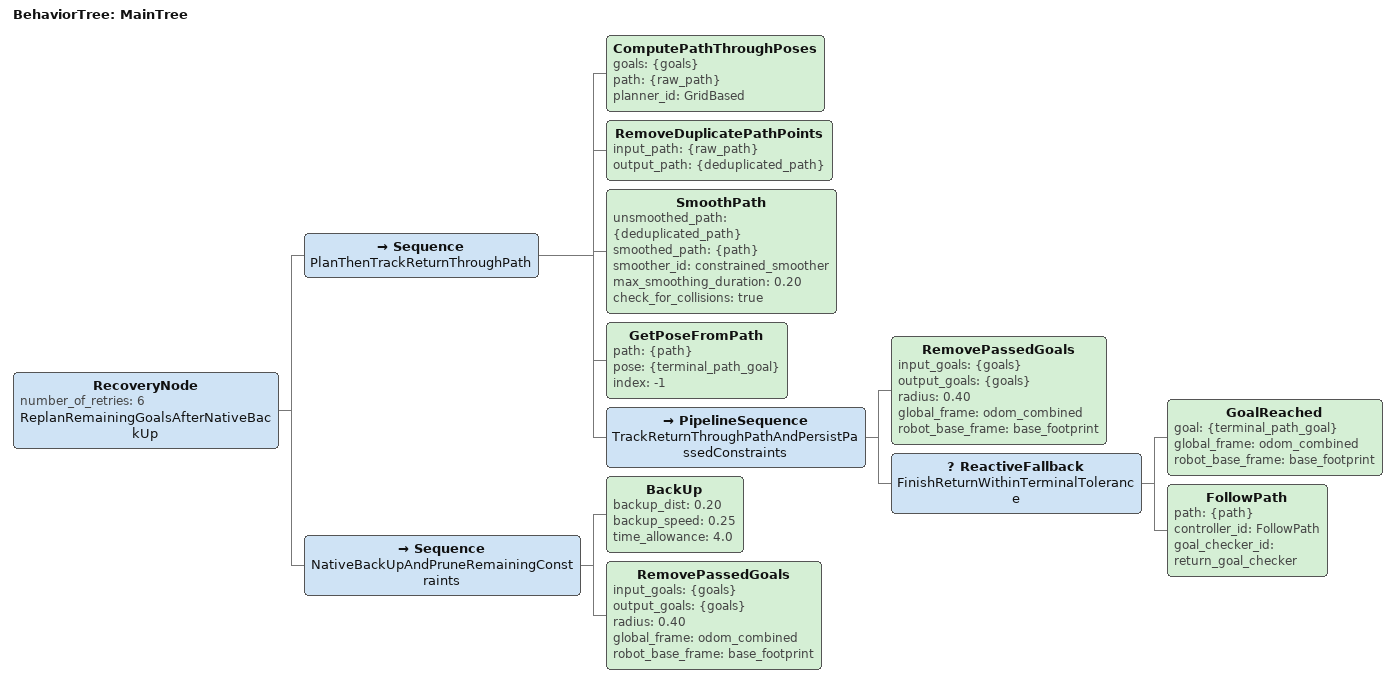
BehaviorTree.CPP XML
<!-- Up to six native BackUp recoveries replan only remaining constraints. -->
<root main_tree_to_execute="MainTree">
  <BehaviorTree ID="MainTree">
    <RecoveryNode number_of_retries="6" name="ReplanRemainingGoalsAfterNativeBackUp">
      <Sequence name="PlanThenTrackReturnThroughPath">
        <ComputePathThroughPoses goals="{goals}" path="{raw_path}" planner_id="GridBased"/>
        <RemoveDuplicatePathPoints input_path="{raw_path}" output_path="{deduplicated_path}"/>
        <SmoothPath unsmoothed_path="{deduplicated_path}" smoothed_path="{path}" smoother_id="constrained_smoother" max_smoothing_duration="0.20" check_for_collisions="true"/>
        <GetPoseFromPath path="{path}" pose="{terminal_path_goal}" index="-1"/>
        <PipelineSequence name="TrackReturnThroughPathAndPersistPassedConstraints">
          <RemovePassedGoals input_goals="{goals}" output_goals="{goals}" radius="0.40" global_frame="odom_combined" robot_base_frame="base_footprint"/>
          <ReactiveFallback name="FinishReturnWithinTerminalTolerance">
            <GoalReached goal="{terminal_path_goal}" global_frame="odom_combined" robot_base_frame="base_footprint"/>
            <FollowPath path="{path}" controller_id="FollowPath" goal_checker_id="return_goal_checker"/>
          </ReactiveFallback>
        </PipelineSequence>
      </Sequence>
      <Sequence name="NativeBackUpAndPruneRemainingConstraints">
        <BackUp backup_dist="0.20" backup_speed="0.25" time_allowance="4.0"/>
        <RemovePassedGoals input_goals="{goals}" output_goals="{goals}" radius="0.40" global_frame="odom_combined" robot_base_frame="base_footprint"/>
      </Sequence>
    </RecoveryNode>
  </BehaviorTree>
</root>
